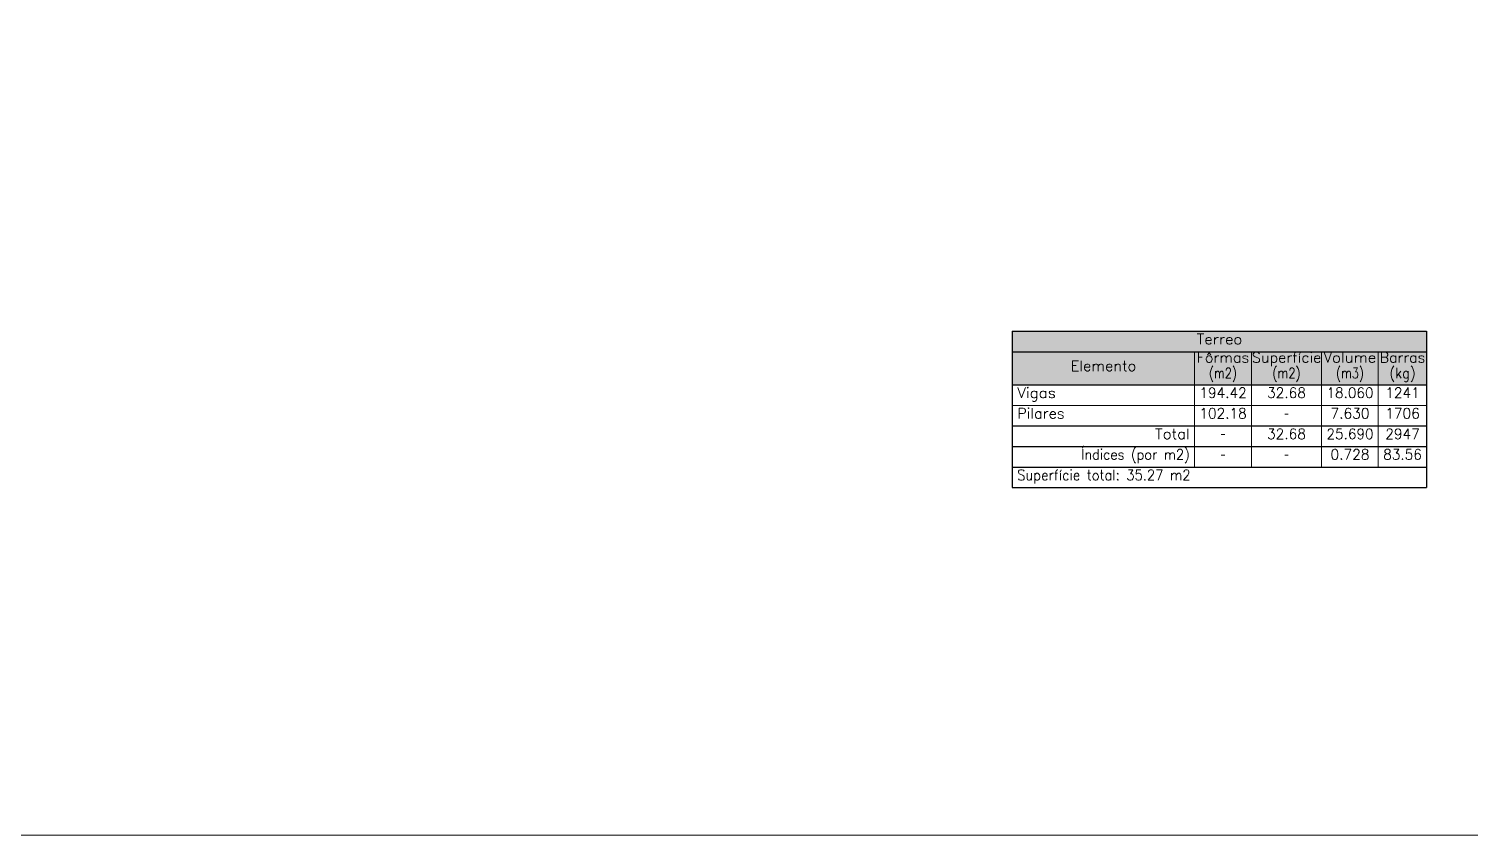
# Model space of a CAD drawing. Header units: metres. Extents: x 0 to 84, y 0 to 59.4.
# Drawn here: x 33.15 to 62.82, y 0 to 16.6 of the extents above; entities that cross this region are included whole.
import ezdxf
from ezdxf.enums import TextEntityAlignment as Align

# ---------------------------------------------------------------- set-up
doc = ezdxf.new("R2010")
doc.units = ezdxf.units.M
for name, color, linetype, lineweight in [('QUAD_BORDA', 1, 'Continuous', 20), ('QUAD_LIMITES', 2, 'Continuous', 0), ('TABELAS', 1, 'Continuous', 9), ('TEXTO_TABELAS', 1, 'Continuous', 0)]:
    doc.layers.add(name, color=color, linetype=linetype, lineweight=lineweight)
doc.styles.add('CYPETXT', font='', dxfattribs={"height": 0.2})
doc.styles.get('CYPETXT').set_extended_font_data('romans')

msp = doc.modelspace()

# ---------------------------------------------------------------- hatches: boundary and pattern name
at = {"layer": 'TABELAS', "true_color": 0xf2f1f0}
for points in [[(53.39575, 10.37837), (61.92592, 10.37837), (61.92592, 9.95503), (53.39575, 9.95503)], [(53.39575, 9.95503), (57.14648, 9.95503), (57.14648, 9.27347), (53.39575, 9.27347)], [(57.14648, 9.95503), (58.31912, 9.95503), (58.31912, 9.27347), (57.14648, 9.27347)], [(58.31912, 9.95503), (59.76268, 9.95503), (59.76268, 9.27347), (58.31912, 9.27347)], [(59.76268, 9.95503), (60.93108, 9.95503), (60.93108, 9.27347), (59.76268, 9.27347)], [(60.93108, 9.95503), (61.92592, 9.95503), (61.92592, 9.27347), (60.93108, 9.27347)]]:
    msp.add_hatch(color=7, dxfattribs=at).paths.add_polyline_path(points, flags=0)

# ---------------------------------------------------------------- linework, layer by layer
at = {"layer": 'QUAD_BORDA'}
msp.add_lwpolyline([(0, 0), (84, 0), (84, 59.4), (0, 59.4), (0, 0)], close=True, dxfattribs=at)
at = {"layer": 'QUAD_LIMITES'}
msp.add_lwpolyline([(0, 0), (84, 0), (84, 59.4), (0, 59.4), (0, 0)], close=True, dxfattribs=at)
at = {"layer": 'TABELAS', "lineweight": 5}
for p, q in [((53.39575, 10.37837), (61.92592, 10.37837)), ((53.39575, 10.37837), (53.39575, 7.1568)), ((61.92592, 10.37837), (61.92592, 7.1568)), ((53.39575, 9.95503), (61.92592, 9.95503)), ((57.14648, 9.95503), (57.14648, 7.58013)), ((58.31912, 9.95503), (58.31912, 7.58013)), ((59.76268, 9.95503), (59.76268, 7.58013)), ((60.93108, 9.95503), (60.93108, 7.58013)), ((53.39575, 9.27347), (61.92592, 9.27347)), ((53.39575, 8.85013), (61.92592, 8.85013)), ((53.39575, 8.4268), (61.92592, 8.4268)), ((53.39575, 8.00347), (61.92592, 8.00347)), ((53.39575, 7.58013), (61.92592, 7.58013)), ((53.39575, 7.1568), (61.92592, 7.1568))]:
    msp.add_line(p, q, dxfattribs=at)
at = {"layer": 'TABELAS', "lineweight": 25}
for p, q in [((53.39575, 10.37837), (61.92592, 10.37837)), ((61.92592, 10.37837), (61.92592, 7.1568)), ((53.39575, 9.95503), (61.92592, 9.95503)), ((53.39575, 9.27347), (61.92592, 9.27347)), ((53.39575, 8.4268), (61.92592, 8.4268)), ((53.39575, 8.00347), (61.92592, 8.00347)), ((53.39575, 7.58013), (61.92592, 7.58013)), ((53.39575, 7.1568), (61.92592, 7.1568))]:
    msp.add_line(p, q, dxfattribs=at)
at = {"layer": 'TABELAS', "color": 7, "true_color": 0xf2f1f0}
for points in [[(53.39575, 10.37837), (61.92592, 10.37837), (61.92592, 9.95503), (53.39575, 9.95503)], [(53.39575, 9.95503), (57.14648, 9.95503), (57.14648, 9.27347), (53.39575, 9.27347)], [(57.14648, 9.95503), (58.31912, 9.95503), (58.31912, 9.27347), (57.14648, 9.27347)], [(58.31912, 9.95503), (59.76268, 9.95503), (59.76268, 9.27347), (58.31912, 9.27347)], [(59.76268, 9.95503), (60.93108, 9.95503), (60.93108, 9.27347), (59.76268, 9.27347)], [(60.93108, 9.95503), (61.92592, 9.95503), (61.92592, 9.27347), (60.93108, 9.27347)]]:
    msp.add_lwpolyline(points, close=True, dxfattribs=at)
at = {"layer": 'TABELAS', "lineweight": 25}
msp.add_lwpolyline([(53.39575, 10.37837), (53.39575, 9.27347), (53.39575, 7.1568)], dxfattribs=at)

# ---------------------------------------------------------------- texts
at = {"layer": 'TEXTO_TABELAS', "style": 'CYPETXT'}
for s, height, width, p, p2 in [('Terreo', 0.213333, 0.937615, (57.19305, 10.10827), (58.13285, 10.10827)), ('Fôrmas', 0.213333, 0.904788, (57.19305, 9.7315), (58.27255, 9.7315)), ('Superfície', 0.213333, 0.88691, (58.32758, 9.7315), (59.75845, 9.7315)), ('Volume', 0.213333, 0.940032, (59.80502, 9.7315), (60.88875, 9.7315)), ('Barras', 0.213333, 0.856168, (60.96072, 9.7315), (61.89628, 9.7315)), ('Elemento', 0.213333, 0.916437, (54.59802, 9.55793), (55.94845, 9.55793)), ('(m2)', 0.213333, 0.723248, (57.44282, 9.40977), (58.02278, 9.40977)), ('(m2)', 0.213333, 0.723248, (58.75092, 9.40977), (59.33088, 9.40977)), ('(m3)', 0.213333, 0.723248, (60.05902, 9.40977), (60.63898, 9.40977)), ('(kg)', 0.213333, 0.81939, (61.15968, 9.40977), (61.70155, 9.40977)), ('Vigas', 0.213333, 0.951091, (53.49735, 9.00337), (54.29322, 9.00337)), ('194.42', 0.213333, 0.859716, (57.24808, 9.00337), (58.22175, 9.00337)), ('32.68', 0.213333, 0.86305, (58.64085, 9.00337), (59.44095, 9.00337)), ('18.060', 0.213333, 0.855978, (59.86428, 9.00337), (60.83372, 9.00337)), ('1241', 0.213333, 0.865274, (61.07502, 9.00337), (61.78622, 9.00337)), ('Pilares', 0.213333, 0.904022, (53.49735, 8.58003), (54.47102, 8.58003)), ('102.18', 0.213333, 0.859716, (57.24808, 8.58003), (58.22175, 8.58003)), ('-', 0.21333, 0.398236, (58.98798, 8.58003), (59.09382, 8.58003)), ('7.630', 0.213333, 0.86305, (59.94895, 8.58003), (60.74905, 8.58003)), ('1706', 0.213333, 0.865274, (61.07502, 8.58003), (61.78622, 8.58003)), ('Total', 0.213333, 0.927769, (56.33792, 8.1567), (57.04912, 8.1567)), ('32.68', 0.213333, 0.86305, (58.64085, 8.1567), (59.44095, 8.1567)), ('25.690', 0.213333, 0.855978, (59.86428, 8.1567), (60.83372, 8.1567)), ('2947', 0.213333, 0.865274, (61.07502, 8.1567), (61.78622, 8.1567)), ('Índices (por m2)', 0.2133333, 0.779754, (54.81392, 7.73337), (57.04912, 7.73337)), ('-', 0.21333, 0.398236, (57.67988, 8.1567), (57.78572, 8.1567)), ('-', 0.21333, 0.398236, (57.67988, 7.73337), (57.78572, 7.73337)), ('-', 0.21333, 0.398236, (58.98798, 7.73337), (59.09382, 7.73337)), ('0.728', 0.213333, 0.86305, (59.94895, 7.73337), (60.74905, 7.73337)), ('83.56', 0.213333, 0.858484, (61.03268, 7.73337), (61.82855, 7.73337)), ('Superfície total: 35.27 m2', 0.2133333, 0.787786, (53.49735, 7.31003), (57.06605, 7.31003))]:
    msp.add_text(s, height=height, dxfattribs=dict(at, width=width)).set_placement(p, p2, align=Align.FIT)

doc.saveas('drawing.dxf')
